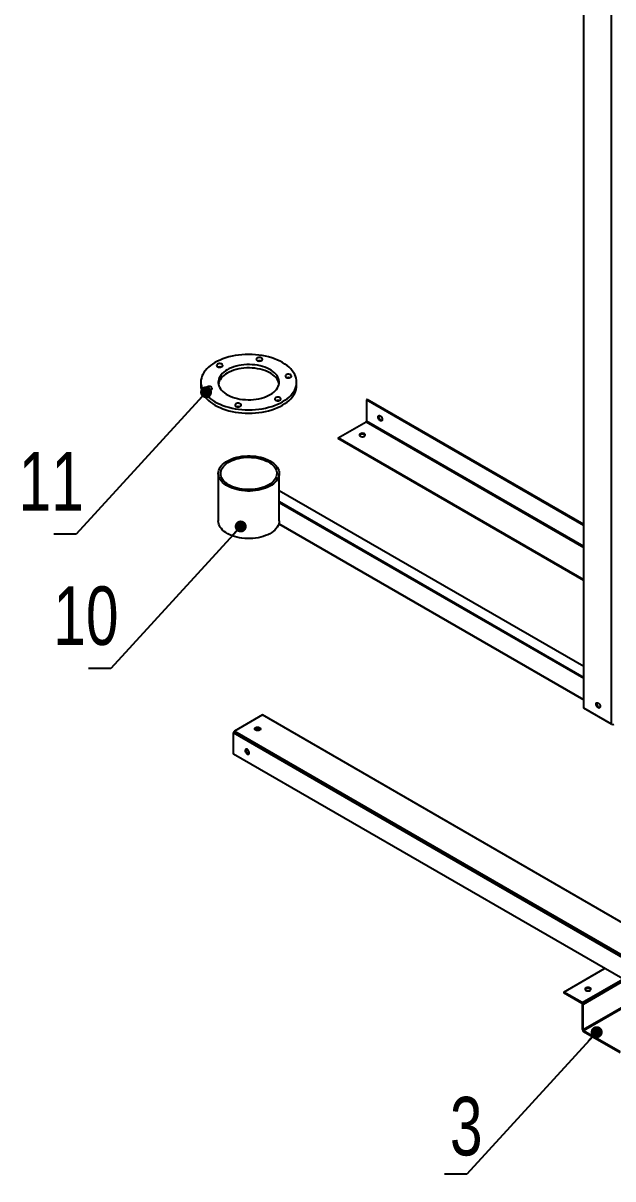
# Model space of a CAD drawing. Header units: millimetres. Extents: x 1982 to 4155, y 618 to 1642.
# Drawn here: x 2045.7 to 2082.7, y 700.6 to 772.9 of the extents above; entities that cross this region are included whole.
import ezdxf

# ---------------------------------------------------------------- set-up
doc = ezdxf.new("R2010")
doc.units = ezdxf.units.MM
doc.styles.add('SLDTEXTSTYLE0', font='TXT', dxfattribs={"width": 0.75})
doc.dimstyles.new('SLDDIMSTYLE0', dxfattribs={"dimscale": 1.5, "dimtxt": 2.116667, "dimasz": 1.5, "dimexe": 0, "dimexo": 0.0625, "dimgap": 0.529167, "dimtad": 1, "dimdec": 0, "dimlfac": 35, "dimrnd": 1e-09, "dimzin": 12, "dimdsep": 46, "dimtxsty": 'SLDTEXTSTYLE0', "dimcen": 0.09, "dimadec": 0, "dimazin": 3, "dimtfac": 1, "dimtdec": 0, "dimtofl": 0, "dimtmove": 0, "dimatfit": 3, "dimfxl": 1, "dimfrac": 2, "dimtolj": 1, "dimtzin": 12, "dimarcsym": 0})

msp = doc.modelspace()

# ---------------------------------------------------------------- linework, layer by layer
at = {"color": 7, "linetype": 'Continuous', "lineweight": 25}
for p, q in [((2080.864, 730.024), (2080.864, 786.423)), ((2082.614, 729.013), (2082.614, 784.555)), ((2056.882, 750.429), (2056.882, 750.219)), ((2062.882, 750.219), (2062.882, 750.429)), ((2067.301, 749.343), (2067.255, 749.317)), ((2080.864, 741.46), (2067.255, 749.317)), ((2067.255, 749.317), (2067.255, 747.995)), ((2080.864, 741.513), (2067.301, 749.343)), ((2065.482, 746.946), (2067.233, 747.956)), ((2067.233, 747.956), (2080.864, 740.087)), ((2080.864, 740.139), (2067.255, 747.995)), ((2080.864, 738.066), (2065.482, 746.946)), ((2065.482, 746.946), (2065.482, 746.893)), ((2080.864, 738.014), (2065.482, 746.893)), ((2057.975, 744.714), (2057.975, 741.739)), ((2061.789, 741.739), (2061.789, 744.714)), ((2061.789, 743.655), (2080.864, 732.643)), ((2061.789, 742.955), (2080.864, 731.943)), ((2061.789, 742.903), (2080.864, 731.891)), ((2061.765, 741.563), (2080.864, 730.537)), ((2061.772, 741.591), (2080.864, 730.57)), ((2082.614, 729.013), (2080.864, 730.024)), ((2060.74, 729.6), (2058.989, 728.589)), ((2106.803, 703.008), (2060.74, 729.6)), ((2058.989, 728.589), (2105.052, 701.998)), ((2104.984, 701.88), (2058.922, 728.472)), ((2058.922, 727.15), (2058.922, 728.472)), ((2104.984, 700.559), (2058.922, 727.15)), ((2079.62, 712.256), (2082.171, 713.729)), ((2080.764, 711.595), (2083.315, 713.068)), ((2083.451, 712.99), (2080.832, 711.478)), ((2080.764, 711.595), (2079.62, 712.256)), ((2079.62, 712.256), (2079.62, 712.203)), ((2080.764, 711.543), (2079.62, 712.203)), ((2084.831, 712.193), (2080.832, 709.885)), ((2080.854, 709.846), (2084.875, 712.168)), ((2080.764, 711.543), (2080.764, 711.595)), ((2080.786, 711.504), (2080.832, 711.478)), ((2080.786, 709.911), (2080.786, 711.504)), ((2080.832, 709.885), (2080.832, 711.478)), ((2080.832, 709.885), (2080.786, 709.911)), ((2080.854, 709.846), (2083.143, 708.525)), ((2080.854, 709.846), (2080.854, 709.794)), ((2080.854, 709.794), (2083.143, 708.472))]:
    msp.add_line(p, q, dxfattribs=at)
at = {"color": 7, "linetype": 'Continuous', "lineweight": 25, "flags": 128}
for points in [[(2057.761, 751.654), (2057.615, 751.563), (2057.481, 751.467), (2057.358, 751.365), (2057.249, 751.259), (2057.153, 751.148), (2057.071, 751.034), (2057.004, 750.917), (2056.951, 750.797), (2056.913, 750.675), (2056.89, 750.552), (2056.882, 750.429), (2056.89, 750.305), (2056.913, 750.182), (2056.951, 750.061), (2057.004, 749.941), (2057.071, 749.824), (2057.153, 749.709), (2057.249, 749.599), (2057.358, 749.493), (2057.481, 749.391), (2057.615, 749.295), (2057.761, 749.204), (2057.918, 749.12), (2058.084, 749.042), (2058.26, 748.972), (2058.444, 748.909), (2058.636, 748.854), (2058.834, 748.806), (2059.037, 748.767), (2059.244, 748.737), (2059.455, 748.715), (2059.668, 748.701), (2059.882, 748.697), (2060.096, 748.701), (2060.309, 748.715), (2060.52, 748.737), (2060.727, 748.767), (2060.931, 748.806), (2061.128, 748.854), (2061.32, 748.909), (2061.504, 748.972), (2061.68, 749.042), (2061.847, 749.12), (2062.003, 749.204), (2062.149, 749.295), (2062.284, 749.391), (2062.406, 749.493), (2062.515, 749.599), (2062.611, 749.709), (2062.693, 749.824), (2062.761, 749.941), (2062.814, 750.061), (2062.852, 750.182), (2062.875, 750.305), (2062.882, 750.429), (2062.875, 750.552), (2062.852, 750.675), (2062.814, 750.797), (2062.761, 750.917), (2062.693, 751.034), (2062.611, 751.148), (2062.515, 751.259), (2062.406, 751.365), (2062.284, 751.467), (2062.149, 751.563), (2062.003, 751.654), (2061.847, 751.738), (2061.68, 751.815), (2061.504, 751.886), (2061.32, 751.949), (2061.128, 752.004), (2060.931, 752.052), (2060.727, 752.091), (2060.52, 752.121), (2060.309, 752.143), (2060.096, 752.156), (2059.882, 752.161), (2059.668, 752.156), (2059.455, 752.143), (2059.244, 752.121), (2059.037, 752.091), (2058.834, 752.052), (2058.636, 752.004), (2058.444, 751.949), (2058.26, 751.886), (2058.084, 751.815), (2057.918, 751.738), (2057.761, 751.654)], [(2060.411, 751.942), (2060.378, 751.916), (2060.359, 751.886), (2060.355, 751.855), (2060.367, 751.824), (2060.393, 751.796), (2060.432, 751.774), (2060.48, 751.758), (2060.534, 751.752), (2060.589, 751.754), (2060.64, 751.765), (2060.684, 751.784), (2060.717, 751.809), (2060.736, 751.839), (2060.74, 751.871), (2060.728, 751.902), (2060.702, 751.93), (2060.663, 751.952), (2060.615, 751.967), (2060.561, 751.974), (2060.507, 751.972), (2060.455, 751.961), (2060.411, 751.942)], [(2057.928, 751.557), (2057.895, 751.532), (2057.875, 751.502), (2057.872, 751.471), (2057.883, 751.44), (2057.91, 751.412), (2057.948, 751.389), (2057.996, 751.374), (2058.05, 751.368), (2058.105, 751.37), (2058.156, 751.381), (2058.2, 751.4), (2058.233, 751.425), (2058.252, 751.455), (2058.256, 751.487), (2058.245, 751.517), (2058.218, 751.545), (2058.179, 751.568), (2058.131, 751.583), (2058.078, 751.59), (2058.023, 751.587), (2057.971, 751.576), (2057.928, 751.557)], [(2058.534, 751.207), (2058.418, 751.135), (2058.314, 751.056), (2058.223, 750.972), (2058.146, 750.884), (2058.082, 750.793), (2058.033, 750.698), (2057.999, 750.601), (2057.979, 750.503), (2057.976, 750.404), (2057.987, 750.306), (2058.014, 750.208), (2058.056, 750.112), (2058.112, 750.019), (2058.183, 749.929), (2058.267, 749.843), (2058.365, 749.762), (2058.474, 749.686), (2058.595, 749.616), (2058.727, 749.553), (2058.868, 749.497), (2059.016, 749.448), (2059.172, 749.407), (2059.334, 749.374), (2059.5, 749.35), (2059.669, 749.335), (2059.839, 749.328), (2060.01, 749.33), (2060.181, 749.342), (2060.348, 749.361), (2060.512, 749.39), (2060.671, 749.427), (2060.823, 749.471), (2060.968, 749.524), (2061.104, 749.584), (2061.231, 749.65), (2061.346, 749.723), (2061.45, 749.802), (2061.541, 749.886), (2061.619, 749.974), (2061.682, 750.065), (2061.732, 750.16), (2061.766, 750.257), (2061.785, 750.355), (2061.789, 750.454), (2061.777, 750.552), (2061.751, 750.65), (2061.709, 750.746), (2061.652, 750.839), (2061.581, 750.929), (2061.497, 751.015), (2061.4, 751.096), (2061.29, 751.172), (2061.169, 751.242), (2061.037, 751.305), (2060.897, 751.361), (2060.748, 751.41), (2060.592, 751.451), (2060.431, 751.483), (2060.265, 751.508), (2060.096, 751.523), (2059.925, 751.53), (2059.754, 751.527), (2059.584, 751.516), (2059.416, 751.497), (2059.252, 751.468), (2059.093, 751.431), (2058.941, 751.386), (2058.796, 751.334), (2058.66, 751.274), (2058.534, 751.207)], [(2058.534, 750.997), (2058.418, 750.925), (2058.314, 750.846), (2058.223, 750.762), (2058.146, 750.674), (2058.082, 750.583), (2058.033, 750.488), (2057.999, 750.391), (2057.984, 750.324)], [(2061.781, 750.324), (2061.777, 750.342), (2061.751, 750.44), (2061.709, 750.536), (2061.652, 750.629), (2061.581, 750.719), (2061.497, 750.805), (2061.4, 750.886), (2061.29, 750.962), (2061.169, 751.032), (2061.037, 751.095), (2060.897, 751.151), (2060.748, 751.2), (2060.592, 751.241), (2060.431, 751.273), (2060.265, 751.298), (2060.096, 751.313), (2059.925, 751.32), (2059.754, 751.317), (2059.584, 751.306), (2059.416, 751.287), (2059.252, 751.258), (2059.093, 751.221), (2058.941, 751.177), (2058.796, 751.124), (2058.66, 751.064), (2058.534, 750.997)], [(2056.882, 750.219), (2056.89, 750.095), (2056.913, 749.972), (2056.951, 749.851), (2057.004, 749.731), (2057.071, 749.614), (2057.153, 749.5), (2057.249, 749.389), (2057.358, 749.283), (2057.481, 749.181), (2057.615, 749.085), (2057.761, 748.994), (2057.918, 748.91), (2058.084, 748.833), (2058.26, 748.762), (2058.444, 748.699), (2058.636, 748.644), (2058.834, 748.596), (2059.037, 748.557), (2059.244, 748.527), (2059.455, 748.505), (2059.668, 748.492), (2059.882, 748.487), (2060.096, 748.492), (2060.309, 748.505), (2060.52, 748.527), (2060.727, 748.557), (2060.931, 748.596), (2061.128, 748.644), (2061.32, 748.699), (2061.504, 748.762), (2061.68, 748.833), (2061.847, 748.91), (2062.003, 748.994), (2062.149, 749.085), (2062.284, 749.181), (2062.406, 749.283), (2062.515, 749.389), (2062.611, 749.5), (2062.693, 749.614), (2062.761, 749.731), (2062.814, 749.851), (2062.852, 749.972), (2062.875, 750.095), (2062.882, 750.219), (2062.882, 750.219)], [(2062.23, 750.892), (2062.197, 750.866), (2062.178, 750.837), (2062.174, 750.805), (2062.185, 750.774), (2062.212, 750.746), (2062.25, 750.724), (2062.299, 750.709), (2062.352, 750.702), (2062.407, 750.704), (2062.458, 750.715), (2062.502, 750.734), (2062.535, 750.76), (2062.554, 750.789), (2062.558, 750.821), (2062.547, 750.852), (2062.52, 750.88), (2062.482, 750.902), (2062.433, 750.917), (2062.38, 750.924), (2062.325, 750.922), (2062.274, 750.911), (2062.23, 750.892)], [(2057.262, 750.123), (2057.229, 750.098), (2057.21, 750.068), (2057.206, 750.037), (2057.218, 750.006), (2057.244, 749.978), (2057.283, 749.956), (2057.331, 749.94), (2057.385, 749.934), (2057.439, 749.936), (2057.491, 749.947), (2057.535, 749.966), (2057.568, 749.991), (2057.587, 750.021), (2057.591, 750.053), (2057.579, 750.084), (2057.553, 750.111), (2057.514, 750.134), (2057.466, 750.149), (2057.412, 750.156), (2057.357, 750.154), (2057.306, 750.142), (2057.262, 750.123)], [(2061.564, 749.458), (2061.531, 749.433), (2061.512, 749.403), (2061.508, 749.371), (2061.52, 749.34), (2061.546, 749.313), (2061.585, 749.29), (2061.633, 749.275), (2061.687, 749.268), (2061.741, 749.27), (2061.793, 749.282), (2061.837, 749.301), (2061.87, 749.326), (2061.889, 749.356), (2061.893, 749.387), (2061.881, 749.418), (2061.855, 749.446), (2061.816, 749.468), (2061.768, 749.484), (2061.714, 749.49), (2061.659, 749.488), (2061.608, 749.477), (2061.564, 749.458)], [(2059.08, 749.074), (2059.047, 749.048), (2059.028, 749.019), (2059.024, 748.987), (2059.036, 748.956), (2059.062, 748.928), (2059.101, 748.906), (2059.149, 748.891), (2059.203, 748.884), (2059.258, 748.886), (2059.309, 748.897), (2059.353, 748.916), (2059.386, 748.942), (2059.405, 748.971), (2059.409, 749.003), (2059.397, 749.034), (2059.371, 749.062), (2059.332, 749.084), (2059.284, 749.099), (2059.23, 749.106), (2059.176, 749.104), (2059.124, 749.093), (2059.08, 749.074)], [(2068.119, 748.319), (2068.157, 748.291), (2068.192, 748.252), (2068.22, 748.205), (2068.239, 748.156), (2068.247, 748.108), (2068.245, 748.065), (2068.23, 748.032), (2068.207, 748.011), (2068.175, 748.004), (2068.138, 748.012), (2068.1, 748.035), (2068.063, 748.069), (2068.031, 748.112), (2068.007, 748.161), (2067.993, 748.21), (2067.991, 748.256), (2067.999, 748.294), (2068.018, 748.321), (2068.046, 748.335), (2068.081, 748.335), (2068.119, 748.319)], [(2068.23, 748.031), (2068.22, 748.031), (2068.184, 748.039), (2068.145, 748.061), (2068.109, 748.095), (2068.077, 748.138), (2068.053, 748.187), (2068.039, 748.236), (2068.036, 748.282), (2068.045, 748.32), (2068.053, 748.336)], [(2067.126, 747.046), (2067.159, 747.072), (2067.177, 747.101), (2067.179, 747.133), (2067.165, 747.163), (2067.136, 747.189), (2067.095, 747.21), (2067.045, 747.222), (2066.991, 747.226), (2066.938, 747.22), (2066.89, 747.205), (2066.851, 747.183), (2066.826, 747.156), (2066.816, 747.125), (2066.822, 747.094), (2066.843, 747.065), (2066.879, 747.041), (2066.925, 747.024), (2066.977, 747.016), (2067.032, 747.017), (2067.083, 747.028), (2067.126, 747.046)], [(2067.174, 747.095), (2067.165, 747.11), (2067.136, 747.137), (2067.095, 747.157), (2067.045, 747.17), (2066.991, 747.173), (2066.938, 747.168), (2066.89, 747.153), (2066.851, 747.131), (2066.826, 747.103), (2066.821, 747.095)], [(2061.424, 745.362), (2061.519, 745.279), (2061.6, 745.192), (2061.667, 745.101), (2061.72, 745.008), (2061.758, 744.911), (2061.781, 744.813), (2061.789, 744.715), (2061.782, 744.616), (2061.759, 744.518), (2061.721, 744.422), (2061.668, 744.328), (2061.601, 744.237), (2061.52, 744.15), (2061.426, 744.067), (2061.319, 743.99), (2061.201, 743.919), (2061.073, 743.854), (2060.934, 743.795), (2060.787, 743.745), (2060.633, 743.702), (2060.473, 743.667), (2060.308, 743.641), (2060.14, 743.623), (2059.969, 743.614), (2059.798, 743.614), (2059.628, 743.623), (2059.459, 743.64), (2059.294, 743.666), (2059.134, 743.701), (2058.98, 743.744), (2058.833, 743.794), (2058.694, 743.852), (2058.565, 743.917), (2058.447, 743.989), (2058.34, 744.066), (2058.246, 744.148), (2058.165, 744.235), (2058.097, 744.326), (2058.044, 744.42), (2058.006, 744.516), (2057.983, 744.614), (2057.975, 744.713), (2057.983, 744.811), (2058.005, 744.909), (2058.043, 745.006), (2058.096, 745.1), (2058.163, 745.191), (2058.244, 745.278), (2058.338, 745.36), (2058.445, 745.437), (2058.563, 745.509), (2058.692, 745.574), (2058.83, 745.632), (2058.977, 745.683), (2059.131, 745.726), (2059.291, 745.761), (2059.456, 745.787), (2059.625, 745.805), (2059.795, 745.814), (2059.966, 745.814), (2060.137, 745.805), (2060.305, 745.787), (2060.47, 745.761), (2060.63, 745.726), (2060.784, 745.684), (2060.931, 745.633), (2061.07, 745.575), (2061.199, 745.51), (2061.317, 745.439), (2061.424, 745.362)], [(2061.303, 745.311), (2061.393, 745.231), (2061.471, 745.147), (2061.534, 745.059), (2061.583, 744.969), (2061.617, 744.876), (2061.635, 744.781), (2061.639, 744.686), (2061.626, 744.591), (2061.599, 744.497), (2061.556, 744.406), (2061.499, 744.316), (2061.427, 744.231), (2061.342, 744.149), (2061.244, 744.073), (2061.134, 744.002), (2061.013, 743.938), (2060.883, 743.88), (2060.743, 743.829), (2060.596, 743.787), (2060.442, 743.752), (2060.284, 743.726), (2060.122, 743.709), (2059.958, 743.7), (2059.793, 743.701), (2059.629, 743.71), (2059.467, 743.728), (2059.309, 743.755), (2059.156, 743.79), (2059.01, 743.833), (2058.871, 743.884), (2058.741, 743.943), (2058.62, 744.008), (2058.512, 744.079), (2058.415, 744.156), (2058.331, 744.238), (2058.26, 744.324), (2058.204, 744.413), (2058.163, 744.505), (2058.136, 744.599), (2058.125, 744.694), (2058.13, 744.789), (2058.15, 744.883), (2058.185, 744.976), (2058.235, 745.067), (2058.299, 745.154), (2058.378, 745.238), (2058.469, 745.317), (2058.574, 745.391), (2058.689, 745.458), (2058.815, 745.52), (2058.951, 745.574), (2059.094, 745.62), (2059.245, 745.659), (2059.401, 745.689), (2059.561, 745.711), (2059.724, 745.724), (2059.889, 745.728), (2060.053, 745.723), (2060.216, 745.71), (2060.376, 745.687), (2060.532, 745.656), (2060.682, 745.617), (2060.825, 745.57), (2060.96, 745.515), (2061.085, 745.453), (2061.2, 745.385), (2061.303, 745.311)], [(2061.789, 741.739), (2061.782, 741.641), (2061.759, 741.544), (2061.721, 741.447), (2061.668, 741.353), (2061.601, 741.262), (2061.52, 741.175), (2061.426, 741.093), (2061.319, 741.016), (2061.201, 740.944), (2061.073, 740.879), (2060.934, 740.821), (2060.787, 740.77), (2060.633, 740.727), (2060.473, 740.692), (2060.308, 740.666), (2060.14, 740.648), (2059.969, 740.639), (2059.798, 740.639), (2059.628, 740.648), (2059.459, 740.666), (2059.294, 740.692), (2059.134, 740.726), (2058.98, 740.769), (2058.833, 740.82), (2058.694, 740.878), (2058.565, 740.943), (2058.447, 741.014), (2058.34, 741.091), (2058.246, 741.174), (2058.165, 741.261), (2058.097, 741.351), (2058.044, 741.445), (2058.006, 741.542), (2057.983, 741.64), (2057.975, 741.738), (2057.975, 741.739)], [(2081.773, 730.347), (2081.811, 730.319), (2081.846, 730.28), (2081.874, 730.233), (2081.893, 730.184), (2081.901, 730.136), (2081.899, 730.093), (2081.885, 730.06), (2081.861, 730.039), (2081.829, 730.032), (2081.792, 730.041), (2081.754, 730.063), (2081.717, 730.097), (2081.685, 730.14), (2081.662, 730.189), (2081.647, 730.238), (2081.645, 730.284), (2081.653, 730.322), (2081.672, 730.35), (2081.701, 730.363), (2081.735, 730.363), (2081.773, 730.347)], [(2081.708, 730.365), (2081.695, 730.34), (2081.69, 730.299)], [(2081.69, 730.299), (2081.695, 730.252), (2081.712, 730.203), (2081.738, 730.155), (2081.771, 730.114), (2081.809, 730.082), (2081.847, 730.063), (2081.883, 730.059), (2081.884, 730.059)], [(2060.566, 728.651), (2060.522, 728.632), (2060.471, 728.622), (2060.416, 728.621), (2060.364, 728.629), (2060.318, 728.645), (2060.283, 728.669), (2060.261, 728.698), (2060.255, 728.729), (2060.265, 728.76), (2060.29, 728.788), (2060.329, 728.81), (2060.377, 728.824), (2060.43, 728.83), (2060.484, 728.827), (2060.534, 728.814), (2060.575, 728.794), (2060.604, 728.767), (2060.618, 728.737), (2060.616, 728.706), (2060.598, 728.676), (2060.566, 728.651)], [(2060.26, 728.699), (2060.265, 728.707), (2060.29, 728.735), (2060.329, 728.757), (2060.377, 728.772), (2060.43, 728.778), (2060.484, 728.774), (2060.534, 728.762), (2060.575, 728.741), (2060.604, 728.715), (2060.613, 728.699)], [(2059.785, 727.15), (2059.823, 727.135), (2059.858, 727.134), (2059.886, 727.148), (2059.905, 727.176), (2059.914, 727.214), (2059.911, 727.26), (2059.897, 727.309), (2059.873, 727.358), (2059.841, 727.401), (2059.804, 727.435), (2059.766, 727.457), (2059.729, 727.465), (2059.698, 727.459), (2059.674, 727.438), (2059.66, 727.405), (2059.657, 727.362), (2059.665, 727.314), (2059.684, 727.265), (2059.713, 727.218), (2059.747, 727.179), (2059.785, 727.15)], [(2059.72, 727.465), (2059.719, 727.464), (2059.705, 727.431), (2059.702, 727.388), (2059.711, 727.34), (2059.73, 727.291), (2059.758, 727.244), (2059.793, 727.205), (2059.831, 727.177)], [(2059.831, 727.177), (2059.869, 727.161), (2059.896, 727.16)], [(2081.264, 712.357), (2081.296, 712.382), (2081.314, 712.411), (2081.316, 712.443), (2081.302, 712.473), (2081.273, 712.499), (2081.232, 712.52), (2081.182, 712.532), (2081.128, 712.536), (2081.075, 712.53), (2081.027, 712.515), (2080.988, 712.493), (2080.963, 712.466), (2080.953, 712.435), (2080.959, 712.404), (2080.981, 712.375), (2081.016, 712.351), (2081.062, 712.335), (2081.114, 712.326), (2081.169, 712.328), (2081.22, 712.338), (2081.264, 712.357)], [(2081.311, 712.405), (2081.302, 712.42), (2081.273, 712.447), (2081.232, 712.467), (2081.182, 712.48), (2081.128, 712.483), (2081.075, 712.478), (2081.027, 712.463), (2080.988, 712.441), (2080.963, 712.413), (2080.958, 712.405)]]:
    msp.add_lwpolyline(points, dxfattribs=at)
at = {"color": 7, "linetype": 'Continuous', "lineweight": 25}
for centre, radius, start, end in [((2060.548, 751.438), 0.326, 78.65513, 101.3444), ((2058.064, 751.054), 0.326, 78.65132, 101.34914), ((2062.366, 750.388), 0.326, 78.65513, 101.3444), ((2057.398, 749.62), 0.326, 78.65587, 101.34413), ((2059.217, 748.57), 0.326, 78.65587, 101.34413), ((2061.7, 748.954), 0.326, 78.65408, 101.34638), ((2067.207, 747.997), 0.0485, 302.60322, 357.39678), ((2059.069, 728.465), 0.147, 122.60475, 177.39569), ((2082.682, 729.144), 0.147, 242.60932, 297.39024), ((2080.685, 711.471), 0.147, 2.60431, 57.39525), ((2080.738, 711.502), 0.0485, 2.6006, 57.3994), ((2080.933, 709.918), 0.147, 182.60543, 237.39457), ((2080.88, 709.887), 0.0485, 182.61698, 237.379)]:
    msp.add_arc(centre, radius, start, end, dxfattribs=at)

# ---------------------------------------------------------------- texts
at = {"style": 'SLDTEXTSTYLE0', "width": 0.75}
for s, height, p in [('11', 3.6648, (2045.467, 742.385)), ('10', 3.6648, (2047.637, 733.981)), ('3', 3.665, (2072.483, 702.027))]:
    msp.add_text(s, height=height, dxfattribs=at).set_placement(p)

# ---------------------------------------------------------------- leaders
for points in [[(2057.208, 749.801), (2049.08, 740.914), (2047.682, 740.914)], [(2059.378, 741.396), (2051.25, 732.509), (2049.852, 732.509)], [(2081.677, 709.743), (2073.549, 700.855), (2072.15, 700.855)]]:
    msp.add_leader(points, dimstyle='SLDDIMSTYLE0', override={"dimasz": 0.5, "dimldrblk": 'DOT'})

doc.saveas('drawing.dxf')
